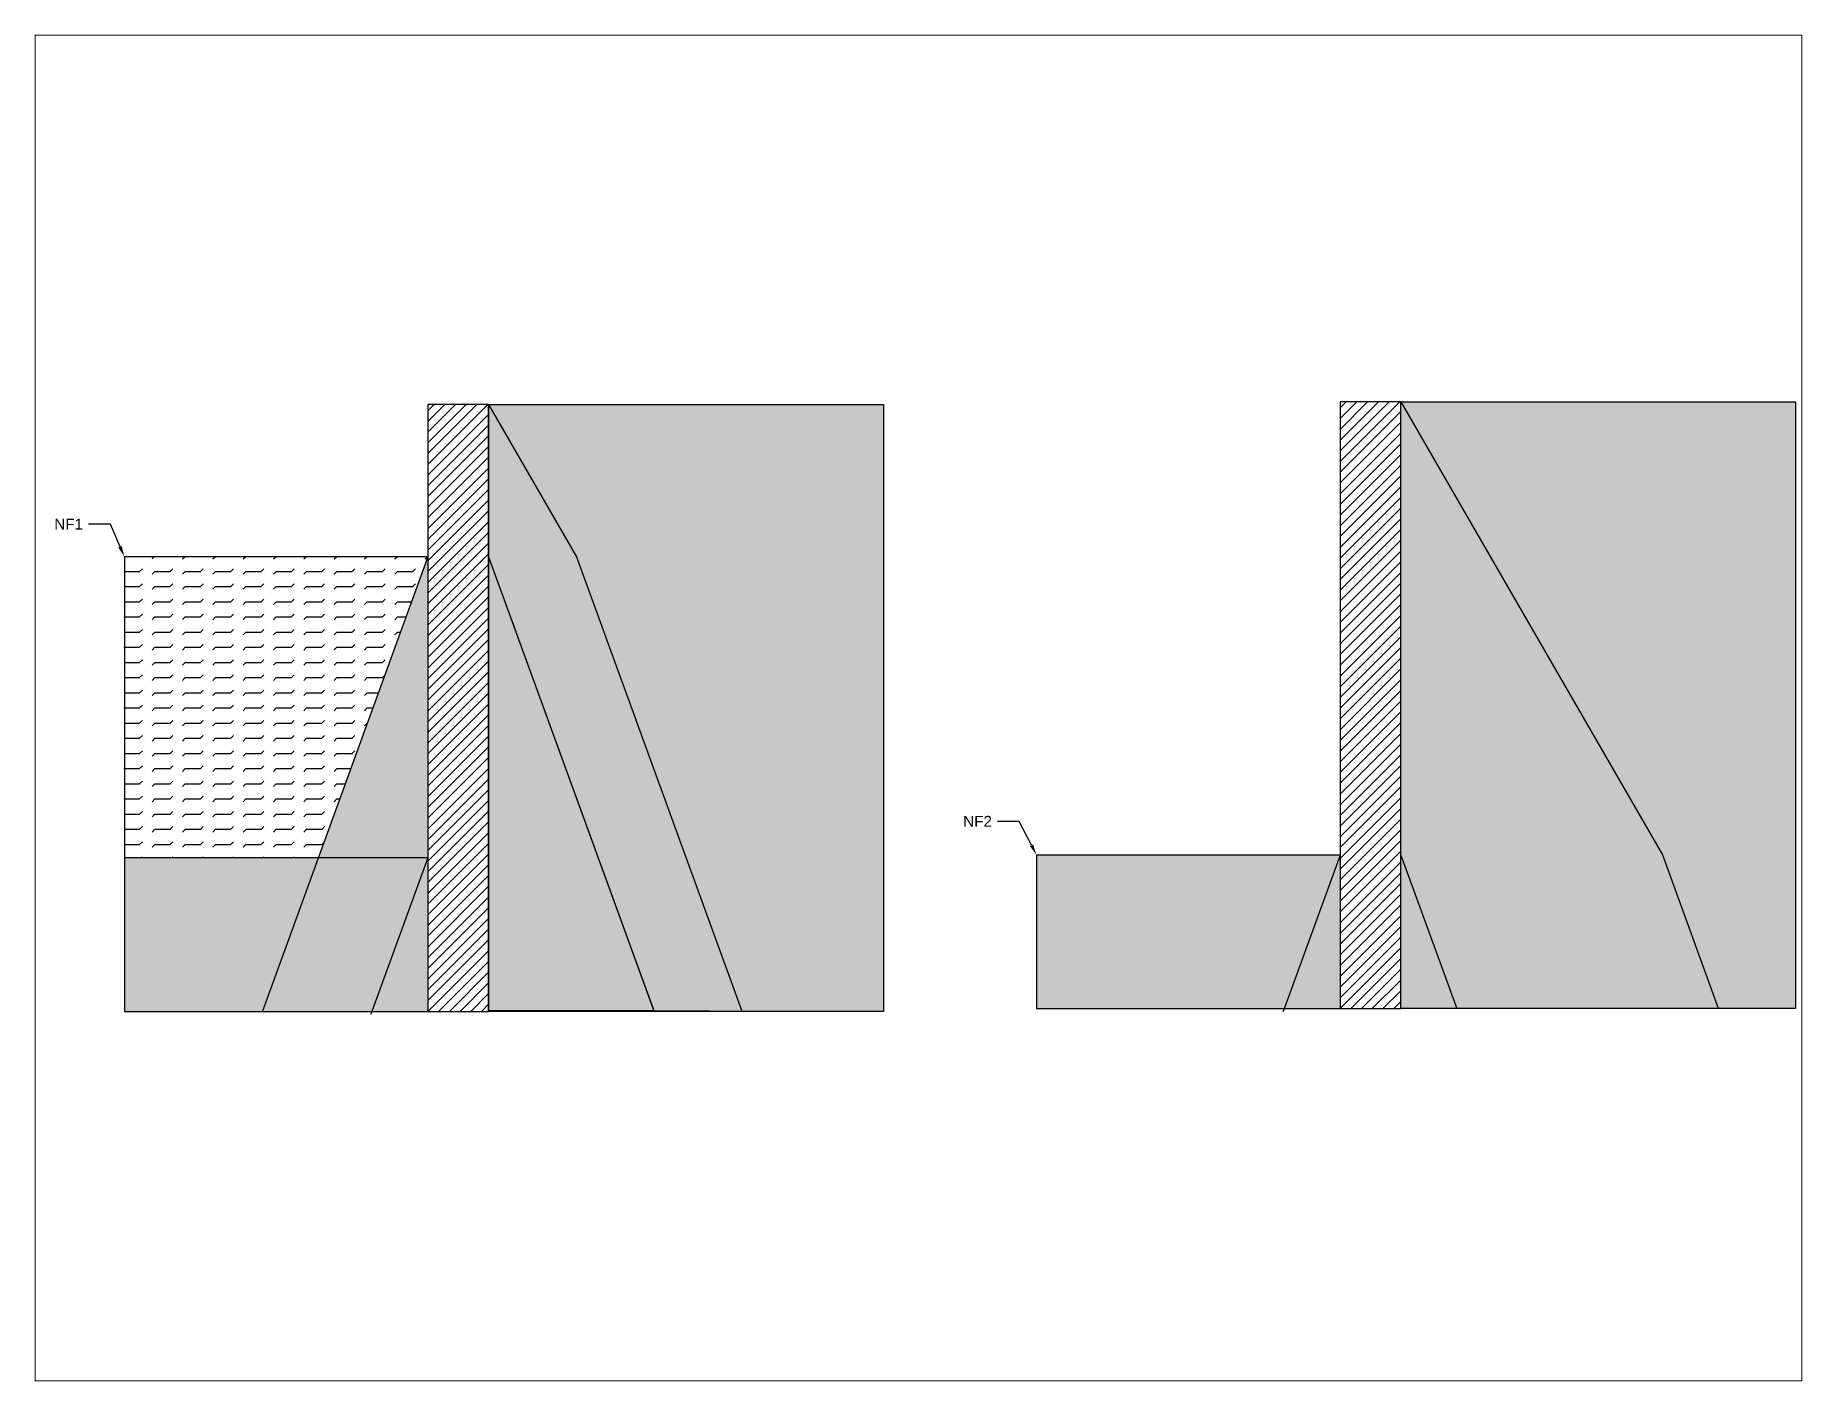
# Paper-space layout 'Layout1' of a CAD drawing. Header units: inches. Extents: x 1.05 to 9.45, y 0.8 to 7.2.
# The model-space entities are those that its viewports show. They can reach past a viewport. Long polylines and large blocks are cut down to what shows.
import ezdxf
from ezdxf import colors
from ezdxf.entities.mleader import LeaderData, LeaderLine
from ezdxf.math import Vec2, Vec3

# ---------------------------------------------------------------- set-up
doc = ezdxf.new("R2010")
doc.units = ezdxf.units.IN
doc.header["$MEASUREMENT"] = 0
doc.styles.get("Standard").update_dxf_attribs({"font": 'Arial.ttf'})

msp = doc.modelspace()

# ---------------------------------------------------------------- hatches: boundary and pattern name
at = {"transparency": 33554687}
h = msp.add_hatch(dxfattribs=at)
h.set_pattern_fill('ANSI38', color=17)
h.paths.add_polyline_path([(7.506, 10), (1, 10), (2.447, 7.494), (5.174, 0), (7.506, 0)])
h.paths.add_polyline_path([(-1.806, 2.53), (-5.002, 2.53), (-5.002, 0), (-2.727, 0)])
h.paths.add_polyline_path([(22.535, 10.047), (16.029, 10.047), (20.34, 2.58), (21.262, 0.047), (22.535, 0.047)])
h.paths.add_polyline_path([(15.029, 2.577), (10.027, 2.577), (10.027, 0.047), (14.108, 0.047)])
h = msp.add_hatch()
h.set_pattern_fill('ANSI31', color=256)
h.paths.add_polyline_path([(1, 10), (0, 10), (0, 0), (1, 0)])
at = {"transparency": 33554508}
h = msp.add_hatch(color=256, dxfattribs=at)
h.dxf.hatch_style = 1
h.set_gradient(color1=(127, 79, 63), rotation=90, tint=1)
h.paths.add_polyline_path([(2.447, 7.494), (1, 10), (1, 7.492), (3.724, 0.008), (4.637, 0.008), (5.172, 0.007)])
h.paths.add_polyline_path([(16.029, 2.577), (16.95, 0.047), (21.262, 0.047), (20.34, 2.58), (16.029, 10.047)])
h = msp.add_hatch()
h.set_pattern_fill('ANSI31', color=256)
h.set_pattern_definition([(45, (15.02913, 0.04679), (-0.0883883, 0.0883883), [])])
h.paths.add_polyline_path([(16.029, 10.047), (15.029, 10.047), (15.029, 0.047), (16.029, 0.047)])
at = {"transparency": 33554687}
h = msp.add_hatch(dxfattribs=at)
h.set_pattern_fill('FLEX', color=5)
h.paths.add_polyline_path([(0, 7.492), (-5.002, 7.492), (-5.002, 2.53), (-1.806, 2.53)])
at = {"transparency": 33554508}
h = msp.add_hatch(color=256, dxfattribs=at)
h.dxf.hatch_style = 1
h.set_gradient(color1=(0, 63, 255), rotation=90, tint=1)
h.paths.add_polyline_path([(-1.806, 2.53), (0, 2.53), (0, 7.492)])
h.paths.add_polyline_path([(-2.727, 0), (-0.921, 0), (0, 2.53), (-1.806, 2.53)])
h = msp.add_hatch(color=256, dxfattribs=at)
h.dxf.hatch_style = 1
h.set_gradient(color1=(0, 63, 255), rotation=90, tint=1)
h.paths.add_polyline_path([(1, 7.492), (1, 0.009), (3.724, 0.009)])
h = msp.add_hatch(color=256, dxfattribs=at)
h.dxf.hatch_style = 1
h.set_gradient(color1=(127, 79, 63), rotation=90, tint=1)
h.paths.add_polyline_path([(0, 2.53), (-0.921, 0), (0, 0)])
h = msp.add_hatch(color=256, dxfattribs=at)
h.dxf.hatch_style = 1
h.set_gradient(color1=(0, 63, 255), rotation=90, tint=1)
h.paths.add_polyline_path([(14.108, 0.047), (15.029, 0.047), (15.029, 2.577)])
h = msp.add_hatch(color=256, dxfattribs=at)
h.dxf.hatch_style = 1
h.set_gradient(color1=(0, 63, 255), rotation=90, tint=1)
h.paths.add_polyline_path([(16.95, 0.047), (16.029, 2.577), (16.029, 0.047)])

# ---------------------------------------------------------------- linework, layer by layer
for p, q in [((1, 10), (7.506, 10)), ((1, 10), (1, 7.492)), ((1, 10), (2.447, 7.494)), ((7.506, 10), (7.506, 0)), ((16.029, 10.047), (22.535, 10.047)), ((16.029, 10.047), (20.34, 2.58)), ((22.535, 10.047), (22.535, 0.047)), ((0, 7.492), (-5.002, 7.492)), ((-5.002, 7.492), (-5.002, 2.53)), ((0, 7.492), (-2.727, 0.001)), ((1, 7.492), (3.724, 0.009)), ((1, 0.009), (1, 7.492)), ((1, 7.492), (3.727, 0)), ((1, 7.492), (1, 0.009)), ((2.447, 7.494), (5.167, 0.02)), ((0, 2.53), (-5.002, 2.53)), ((-5.002, 2.53), (-5.002, 0)), ((0, 2.53), (-0.938, -0.047)), ((15.029, 2.577), (10.027, 2.577)), ((10.027, 2.577), (10.027, 0.047)), ((15.029, 2.577), (14.091, 0)), ((16.029, 2.577), (16.951, 0.045)), ((20.34, 2.58), (21.26, 0.053)), ((-5.002, 0), (0, 0)), ((-0.938, -0.047), (-0.921, 0)), ((3.724, 0.009), (1, 0.009)), ((1, 0.009), (4.637, 0.008)), ((7.506, 0), (1, 0)), ((10.027, 0.047), (15.029, 0.047)), ((14.091, 0), (14.108, 0.047)), ((22.535, 0.047), (16.029, 0.047))]:
    msp.add_line(p, q)
for points in [[(0, 0), (1, 0), (1, 10), (0, 10)], [(15.029, 0.047), (16.029, 0.047), (16.029, 10.047), (15.029, 10.047)]]:
    msp.add_lwpolyline(points, close=True)

# ---------------------------------------------------------------- leaders
ml = msp.add_multileader_mtext('Standard')
ml.set_content('NF1', color=256)
ml.set_leader_properties()
ml.build(insert=Vec2(0, 0))
ml.multileader.update_dxf_attribs({"dogleg_length": 0.36, "arrow_head_size": 0.18})
ctx = ml.context
ctx.base_point, ctx.char_height, ctx.arrow_head_size, ctx.landing_gap_size, ctx.plane_origin = Vec3(-6.183, 8.031), 0.18, 0.18, 0.09, Vec3(-5.002, 7.492)
ctx.text_align_type = 2
notes = []
notes.append((ctx, [(0, (1, 1, 0), (-5.232, 8.031), (-1, 0), 0.36, [(0, [(-5.002, 7.492)], 0, [])])]))
ctx.mtext.insert, ctx.mtext.alignment, ctx.mtext.flow_direction = Vec3(-5.682, 8.121), 3, 5
ml = msp.add_multileader_mtext('Standard')
ml.set_content('NF2', color=256)
ml.set_leader_properties()
ml.build(insert=Vec2(0, 0))
ml.multileader.update_dxf_attribs({"dogleg_length": 0.36, "arrow_head_size": 0.18})
ctx = ml.context
ctx.base_point, ctx.char_height, ctx.arrow_head_size, ctx.landing_gap_size, ctx.plane_origin = Vec3(8.759, 3.132), 0.18, 0.18, 0.09, Vec3(10.027, 2.577)
ctx.text_align_type = 2
notes.append((ctx, [(0, (1, 1, 0), (9.744, 3.132), (-1, 0), 0.36, [(0, [(10.027, 2.577)], 0, [])])]))
ctx.mtext.insert, ctx.mtext.alignment, ctx.mtext.flow_direction = Vec3(9.294, 3.222), 3, 5
for ctx, leaders in notes:
    for number, flags, end, landing, length, lines in leaders:
        leader = LeaderData()
        leader.index, (leader.has_last_leader_line, leader.has_dogleg_vector, leader.attachment_direction) = number, flags
        leader.last_leader_point, leader.dogleg_vector, leader.dogleg_length = Vec3(end), Vec3(landing), length
        for number, points, colour, breaks in lines:
            line = LeaderLine()
            line.index, line.vertices, line.color, line.breaks = number, Vec3.list(points), colors.encode_raw_color(colour), breaks
            leader.lines.append(line)
        ctx.leaders.append(leader)

psp = doc.layouts.get("Layout1")

# ---------------------------------------------------------------- viewports
at = {"layer": '0'}
psp.add_viewport(center=(5.25, 4), size=(8.4, 6.4), view_center_point=(8.0833, 5), view_height=22.174813, dxfattribs=at)

doc.saveas('drawing.dxf')
